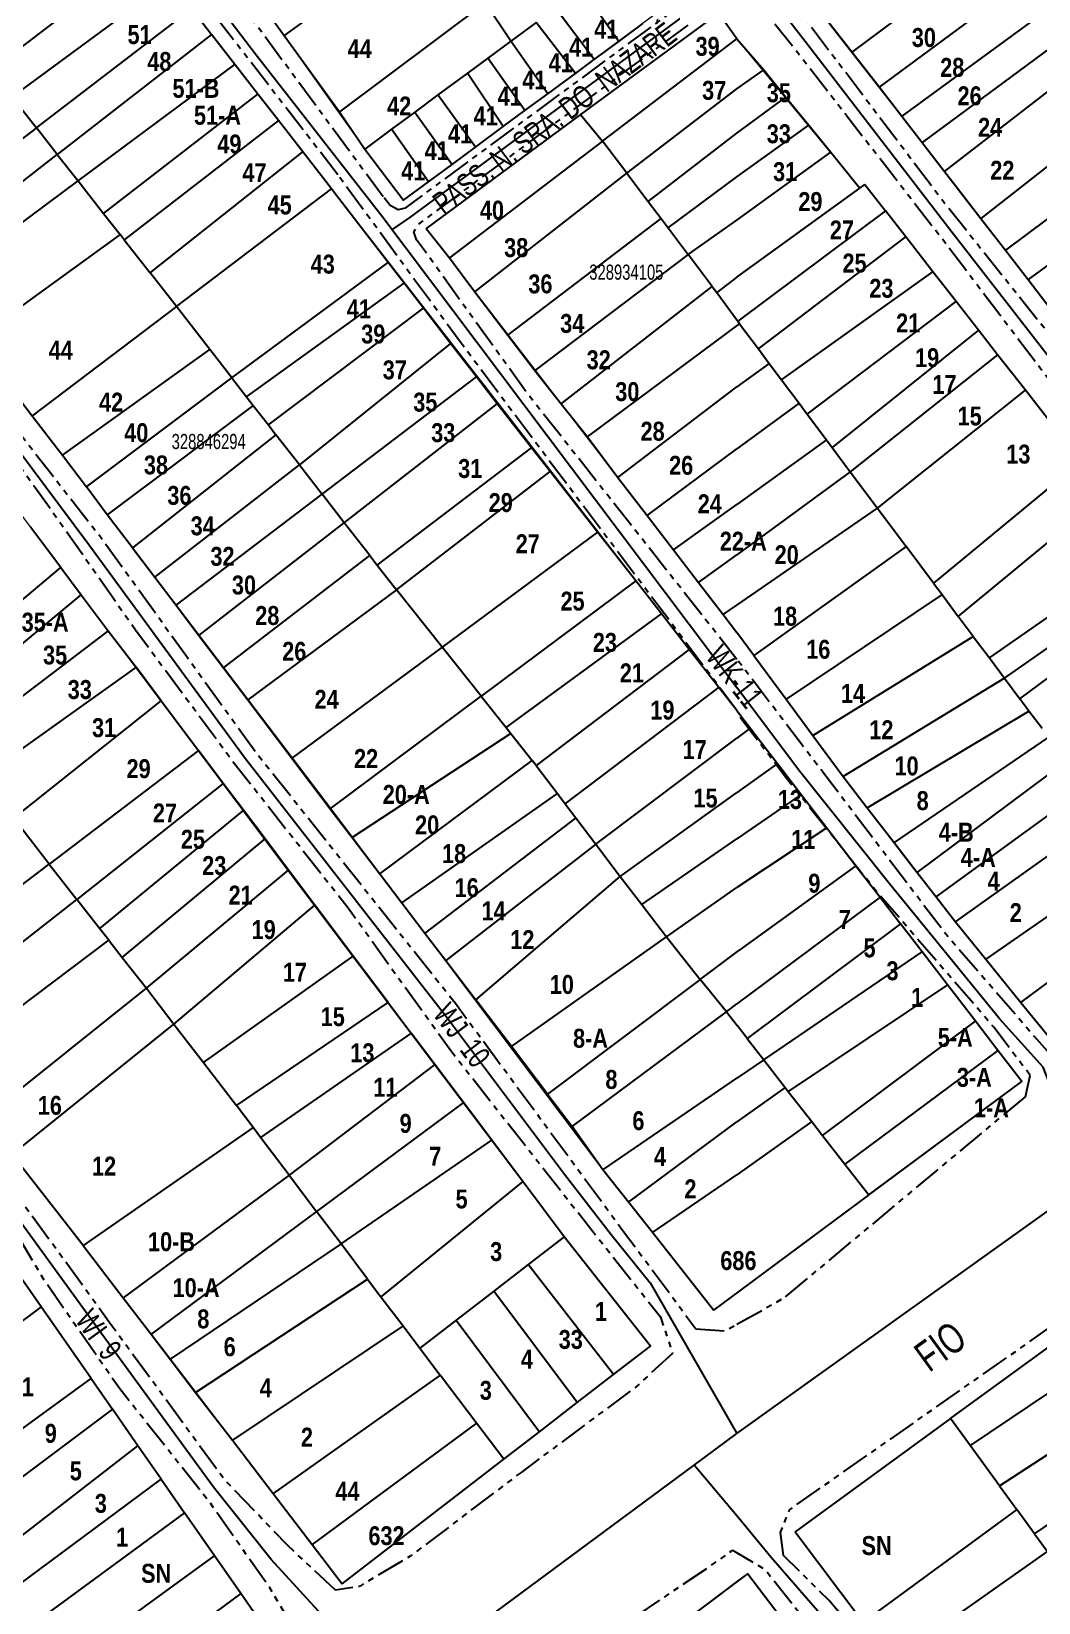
# Model space of a CAD drawing. Extents: x 204381 to 207261, y 4847713 to 4851061.
# Drawn here: x 206862.3 to 206995.3, y 4848695.1 to 4848902.5 of the extents above; entities that cross this region are included whole.
import ezdxf
from ezdxf.enums import TextEntityAlignment as Align

# ---------------------------------------------------------------- set-up
doc = ezdxf.new("R2010")
doc.units = 0
doc.header["$LTSCALE"] = 1.5
doc.header["$MEASUREMENT"] = 0
doc.linetypes.add('PHANTOMX2', pattern=[5, 2.5, -0.5, 0.5, -0.5, 0.5, -0.5])
for name, color, linetype in [('CD-MALHA-LOTES', 40, 'CONTINUOUS'), ('CD_TXT_QUADRA', 7, 'CONTINUOUS'), ('RU-QUADRAS', 210, 'CONTINUOUS'), ('SV-EIXO-ROD-ESTR', 7, 'CONTINUOUS'), ('SV-EIXO-RUA-N-PAV', 6, 'CONTINUOUS'), ('SV-EST-M-N-PAV', 1, 'PHANTOMX2'), ('SV-RUA-NAO-PAV-S-GUIA-C-GUIA', 7, 'PHANTOMX2'), ('SV-TXT-RUA-N-PAV-S-GUIA-C-GUIA', 7, 'CONTINUOUS'), ('Th_NmrPort', 7, 'CONTINUOUS')]:
    doc.layers.add(name, color=color, linetype=linetype)
doc.styles.add('ARIAL', font='ARIAL.TTF')
doc.styles.get("Standard").update_dxf_attribs({"font": 'swisscbo.ttf'})

msp = doc.modelspace()

# ---------------------------------------------------------------- linework, layer by layer
at = {"layer": 'CD-MALHA-LOTES', "linetype": 'Continuous'}
for points in [[(206915.36, 4848916.26), (206895.71, 4848901.97)], [(206970.7, 4848899.78), (206990.33, 4848914.44)], [(206857.04, 4848897.41), (206877.59, 4848913.13)], [(206880.61, 4848909.24), (206859.81, 4848893.87)], [(206974.32, 4848895.16), (206993.99, 4848909.73)], [(206939.9, 4848901.21), (206935.02, 4848908.14)], [(206863.01, 4848889.79), (206883.52, 4848905.49)], [(206883.52, 4848905.49), (206886.13, 4848902.12)], [(206892.99, 4848905.78), (206895.71, 4848901.97)], [(206922.24, 4848906.3), (206903.02, 4848891.92)], [(206925.66, 4848901.24), (206922.24, 4848906.3)], [(206936.66, 4848898.81), (206931.56, 4848905.59)], [(206997.05, 4848905.79), (206977.28, 4848891.32)], [(206928.98, 4848903.69), (206925.66, 4848901.24)], [(206934.16, 4848896.97), (206928.98, 4848903.69)], [(206953.08, 4848904.94), (206934.86, 4848891.53)], [(206939.9, 4848901.21), (206943.02, 4848903.53)], [(206955.5, 4848901.52), (206953.08, 4848904.94)], [(206967.04, 4848904.45), (206970.7, 4848899.78)], [(206886.13, 4848902.12), (206865.77, 4848886.28)], [(206889.21, 4848898.16), (206886.13, 4848902.12)], [(206895.71, 4848901.97), (206903.02, 4848891.92)], [(206925.66, 4848901.24), (206922.59, 4848898.98)], [(206930.55, 4848894.3), (206925.66, 4848901.24)], [(206936.66, 4848898.81), (206939.9, 4848901.21)], [(206937.75, 4848888.02), (206955.5, 4848901.52)], [(206955.5, 4848901.52), (206959.04, 4848897.46)], [(206999.66, 4848902.43), (206979.96, 4848887.86)], [(206922.59, 4848898.98), (206919.91, 4848897.01)], [(206927.51, 4848892.09), (206922.59, 4848898.98)], [(206934.16, 4848896.97), (206936.66, 4848898.81)], [(206970.7, 4848899.78), (206974.32, 4848895.16)], [(206982.9, 4848884.04), (207002.31, 4848899.02)], [(206868.51, 4848882.78), (206889.21, 4848898.16)], [(206892.25, 4848894.25), (206889.21, 4848898.16)], [(206919.91, 4848897.01), (206916.02, 4848894.14)], [(206924.65, 4848889.95), (206919.91, 4848897.01)], [(206930.55, 4848894.3), (206934.16, 4848896.97)], [(206955.5, 4848894.96), (206959.04, 4848897.46)], [(206959.04, 4848897.46), (206961.97, 4848893.86)], [(206940.95, 4848883.8), (206955.5, 4848894.96)], [(206974.32, 4848895.16), (206977.28, 4848891.32)], [(206859.81, 4848893.87), (206863.01, 4848889.79)], [(206871.88, 4848878.48), (206892.25, 4848894.25)], [(206894.96, 4848890.75), (206892.25, 4848894.25)], [(206916.02, 4848894.14), (206912.95, 4848891.88)], [(206920.98, 4848887.24), (206916.02, 4848894.14)], [(206927.51, 4848892.09), (206930.55, 4848894.3)], [(206955.5, 4848889.09), (206961.97, 4848893.86)], [(206961.97, 4848893.86), (206964.97, 4848890.16)], [(207007.02, 4848892.94), (206987.71, 4848877.82)], [(206894.96, 4848890.75), (206874.59, 4848875.02)], [(206898.18, 4848886.61), (206894.96, 4848890.75)], [(206903.02, 4848891.92), (206906.38, 4848886.96)], [(206912.95, 4848891.88), (206909.89, 4848889.61)], [(206912.95, 4848891.88), (206917.9, 4848884.96)], [(206934.86, 4848891.53), (206914.48, 4848876.52)], [(206924.65, 4848889.95), (206927.51, 4848892.09)], [(206934.86, 4848891.53), (206937.75, 4848888.02)], [(206977.28, 4848891.32), (206979.96, 4848887.86)], [(206863.01, 4848889.79), (206844.28, 4848875.46)], [(206865.77, 4848886.28), (206863.01, 4848889.79)], [(206909.89, 4848889.61), (206906.38, 4848886.96)], [(206914.78, 4848882.67), (206909.89, 4848889.61)], [(206920.98, 4848887.24), (206924.65, 4848889.95)], [(206943.79, 4848880.06), (206955.5, 4848889.09)], [(206955.5, 4848883.34), (206964.97, 4848890.16)], [(206964.97, 4848890.16), (206967.87, 4848886.59)], [(206878.02, 4848870.65), (206898.18, 4848886.61)], [(206901.95, 4848881.75), (206898.18, 4848886.61)], [(206906.38, 4848886.96), (206911.48, 4848880.23)], [(206937.75, 4848888.02), (206917.53, 4848872.64)], [(206917.9, 4848884.96), (206920.98, 4848887.24)], [(206940.95, 4848883.8), (206937.75, 4848888.02)], [(206955.5, 4848877.62), (206967.87, 4848886.59)], [(206967.87, 4848886.59), (206971.73, 4848881.83)], [(206979.96, 4848887.86), (206982.9, 4848884.04)], [(207010.53, 4848888.27), (206990.93, 4848873.64)], [(206847.12, 4848871.76), (206865.77, 4848886.28)], [(206865.77, 4848886.28), (206868.51, 4848882.78)], [(206914.78, 4848882.67), (206917.9, 4848884.96)], [(206849.5, 4848868.66), (206868.51, 4848882.78)], [(206868.51, 4848882.78), (206871.88, 4848878.48)], [(206911.48, 4848880.23), (206914.78, 4848882.67)], [(206920.9, 4848868.12), (206940.95, 4848883.8)], [(206940.95, 4848883.8), (206943.79, 4848880.06)], [(206946.41, 4848876.6), (206955.5, 4848883.34)], [(206971.73, 4848881.83), (206972.4, 4848882.29)], [(206972.4, 4848882.29), (206975.1, 4848878.82)], [(206982.9, 4848884.04), (206987.71, 4848877.82)], [(207013.64, 4848884.14), (206993.94, 4848869.75)], [(206881.5, 4848866.22), (206901.95, 4848881.75)], [(206902.2, 4848881.43), (206901.95, 4848881.75)], [(206909.47, 4848872.01), (206902.2, 4848881.43)], [(206955.5, 4848870.08), (206971.73, 4848881.83)], [(206871.88, 4848878.48), (206874.06, 4848875.7)], [(206943.79, 4848880.06), (206945.49, 4848877.82)], [(206975.1, 4848878.82), (206955.6, 4848864.28)], [(206977.79, 4848875.38), (206975.1, 4848878.82)], [(206914.48, 4848876.52), (206917.53, 4848872.64)], [(206925.25, 4848862.44), (206945.49, 4848877.82)], [(206945.49, 4848877.82), (206946.41, 4848876.6)], [(206946.41, 4848876.6), (206949.04, 4848873.05)], [(206949.04, 4848873.05), (206955.5, 4848877.62)], [(206987.71, 4848877.82), (206990.93, 4848873.64)], [(206874.06, 4848875.7), (206854.78, 4848861.78)], [(206874.59, 4848875.02), (206874.06, 4848875.7)], [(206874.59, 4848875.02), (206878.02, 4848870.65)], [(206958.33, 4848860.62), (206977.79, 4848875.38)], [(206981.36, 4848870.8), (206977.79, 4848875.38)], [(206888.83, 4848856.77), (206909.47, 4848872.01)], [(206911.58, 4848869.27), (206909.47, 4848872.01)], [(206917.53, 4848872.64), (206920.9, 4848868.12)], [(206949.04, 4848873.05), (206928.81, 4848857.74)], [(206952.24, 4848868.86), (206949.04, 4848873.05)], [(206990.93, 4848873.64), (206993.94, 4848869.75)], [(206881.5, 4848866.22), (206878.02, 4848870.65)], [(206955.5, 4848870.08), (206952.85, 4848868.06)], [(206961.39, 4848856.52), (206981.36, 4848870.8)], [(206984.43, 4848866.86), (206981.36, 4848870.8)], [(206890.74, 4848854.3), (206911.58, 4848869.27)], [(206914.11, 4848865.99), (206911.58, 4848869.27)], [(206920.9, 4848868.12), (206925.25, 4848862.44)], [(206932.31, 4848853.36), (206952.24, 4848868.86)], [(206952.24, 4848868.86), (206952.85, 4848868.06)], [(206952.85, 4848868.06), (206955.6, 4848864.28)], [(206993.94, 4848869.75), (206997.39, 4848865.28)], [(206881.5, 4848866.22), (206862.46, 4848851.77)], [(206885.91, 4848860.54), (206881.5, 4848866.22)], [(206893.63, 4848850.58), (206914.11, 4848865.99)], [(206917.7, 4848861.33), (206914.11, 4848865.99)], [(206964.78, 4848851.98), (206984.43, 4848866.86)], [(206987.4, 4848863.07), (206984.43, 4848866.86)], [(206935.78, 4848848.99), (206955.85, 4848863.93)], [(206955.6, 4848864.28), (206955.85, 4848863.93)], [(206955.85, 4848863.93), (206958.33, 4848860.62)], [(206854.78, 4848861.78), (206862.46, 4848851.77)], [(206925.25, 4848862.44), (206928.81, 4848857.74)], [(206987.4, 4848863.07), (206968.08, 4848847.57)], [(206989.91, 4848859.84), (206987.4, 4848863.07)], [(206866.45, 4848846.57), (206885.91, 4848860.54)], [(206888.83, 4848856.77), (206885.91, 4848860.54)], [(206917.7, 4848861.33), (206897.74, 4848845.29)], [(206921.11, 4848856.9), (206917.7, 4848861.33)], [(206958.33, 4848860.62), (206959.76, 4848858.7)], [(206989.91, 4848859.84), (206970.46, 4848844.38)], [(206993.58, 4848855.14), (206989.91, 4848859.84)], [(206928.81, 4848857.74), (206932.31, 4848853.36)], [(206959.76, 4848858.7), (206955.5, 4848855.6)], [(206959.76, 4848858.7), (206961.39, 4848856.52)], [(206869.6, 4848842.4), (206888.83, 4848856.77)], [(206888.83, 4848856.77), (206890.74, 4848854.3)], [(206900.74, 4848841.42), (206921.11, 4848856.9)], [(206923.86, 4848853.34), (206921.11, 4848856.9)], [(206939.79, 4848843.64), (206955.5, 4848855.6)], [(206961.39, 4848856.52), (206963.69, 4848853.43)], [(206890.74, 4848854.3), (206891.62, 4848853.12)], [(206903.66, 4848837.66), (206923.86, 4848853.34)], [(206923.86, 4848853.34), (206923.86, 4848853.34)], [(206928.38, 4848847.56), (206923.86, 4848853.34)], [(206932.31, 4848853.36), (206935.78, 4848848.99)], [(206963.69, 4848853.43), (206955.47, 4848847.41)], [(206963.69, 4848853.43), (206964.78, 4848851.98)], [(206974.03, 4848839.59), (206993.58, 4848855.14)], [(207000.91, 4848845.74), (206993.58, 4848855.14)], [(206862.46, 4848851.77), (206866.45, 4848846.57)], [(206891.62, 4848853.12), (206872.34, 4848838.72)], [(206891.62, 4848853.12), (206893.63, 4848850.58)], [(206964.78, 4848851.98), (206967.31, 4848848.59)], [(206894.64, 4848849.27), (206875.71, 4848834.34)], [(206893.63, 4848850.58), (206894.64, 4848849.27)], [(206897.74, 4848845.29), (206894.64, 4848849.27)], [(206908, 4848832.07), (206928.38, 4848847.56)], [(206930.82, 4848844.44), (206928.38, 4848847.56)], [(206935.78, 4848848.99), (206939.79, 4848843.64)], [(206943.65, 4848838.6), (206955.47, 4848847.41)], [(206967.31, 4848848.59), (206955.47, 4848840.05)], [(206967.31, 4848848.59), (206968.08, 4848847.57)], [(206968.08, 4848847.57), (206970.46, 4848844.38)], [(206866.45, 4848846.57), (206869.6, 4848842.4)], [(206878.65, 4848830.46), (206897.74, 4848845.29)], [(206897.74, 4848845.29), (206900.74, 4848841.42)], [(207000.91, 4848845.74), (206981.44, 4848829.68)], [(206910.54, 4848828.8), (206930.82, 4848844.44)], [(206937.1, 4848836.41), (206930.82, 4848844.44)], [(206939.79, 4848843.64), (206943.65, 4848838.6)], [(206970.46, 4848844.38), (206955.47, 4848833.4)], [(206970.46, 4848844.38), (206974.03, 4848839.59)], [(206872.34, 4848838.72), (206869.6, 4848842.4)], [(206881.45, 4848826.76), (206900.74, 4848841.42)], [(206903.66, 4848837.66), (206900.74, 4848841.42)], [(206984.72, 4848825.28), (207004.29, 4848841.41)], [(206875.71, 4848834.34), (206872.34, 4848838.72)], [(206947.11, 4848834.09), (206955.47, 4848840.05)], [(206955.47, 4848826.77), (206974.03, 4848839.59)], [(206974.03, 4848839.59), (206977.82, 4848834.53)], [(206866.25, 4848831.75), (206862.23, 4848837.08)], [(206884.47, 4848822.78), (206903.66, 4848837.66)], [(206907.01, 4848833.35), (206903.66, 4848837.66)], [(206943.65, 4848838.6), (206947.11, 4848834.09)], [(206937.1, 4848836.41), (206916.57, 4848821.22)], [(206942.13, 4848829.97), (206937.1, 4848836.41)], [(206977.82, 4848834.53), (206957.73, 4848820.13)], [(206981.44, 4848829.68), (206977.82, 4848834.53)], [(206875.71, 4848834.34), (206878.65, 4848830.46)], [(206887.73, 4848818.48), (206907.01, 4848833.35)], [(206907.01, 4848833.35), (206908, 4848832.07)], [(206947.11, 4848834.09), (206950.44, 4848829.75)], [(206950.44, 4848829.75), (206955.47, 4848833.4)], [(206988.82, 4848819.8), (207009.77, 4848834.39)], [(206847.06, 4848815.66), (206866.25, 4848831.75)], [(206866.25, 4848831.75), (206868.91, 4848828.14)], [(206878.65, 4848830.46), (206881.45, 4848826.76)], [(206908, 4848832.07), (206910.54, 4848828.8)], [(206990.81, 4848817.13), (207011.79, 4848831.79)], [(206910.54, 4848828.8), (206890.9, 4848814.29)], [(206916.57, 4848821.22), (206910.54, 4848828.8)], [(206942.13, 4848829.97), (206921.73, 4848814.75)], [(206945.52, 4848825.64), (206942.13, 4848829.97)], [(206950.44, 4848829.75), (206953.66, 4848825.56)], [(206981.44, 4848829.68), (206982.57, 4848828.17)], [(206992.83, 4848814.42), (207013.46, 4848829.66)], [(206849.68, 4848812.17), (206868.91, 4848828.14)], [(206868.91, 4848828.14), (206872.49, 4848823.4)], [(206881.45, 4848826.76), (206884.47, 4848822.78)], [(206953.66, 4848825.56), (206955.47, 4848826.77)], [(206982.57, 4848828.17), (206961.98, 4848814.36)], [(206982.57, 4848828.17), (206984.72, 4848825.28)], [(206925.03, 4848810.61), (206945.52, 4848825.64)], [(206949.2, 4848820.93), (206945.52, 4848825.64)], [(206953.66, 4848825.56), (206955.5, 4848823.16)], [(206986.69, 4848822.65), (206984.72, 4848825.28)], [(206872.49, 4848823.4), (206852.6, 4848808.28)], [(206872.49, 4848823.4), (206876.16, 4848818.57)], [(206884.47, 4848822.78), (206887.73, 4848818.48)], [(206957.73, 4848820.13), (206955.5, 4848823.16)], [(206965.52, 4848809.55), (206986.69, 4848822.65)], [(206986.69, 4848822.65), (206988.82, 4848819.8)], [(206916.57, 4848821.22), (206896.75, 4848806.56)], [(206921.73, 4848814.75), (206916.57, 4848821.22)], [(206949.2, 4848820.93), (206929, 4848805.61)], [(206953.12, 4848815.92), (206949.2, 4848820.93)], [(206957.73, 4848820.13), (206961.98, 4848814.36)], [(206876.16, 4848818.57), (206855.83, 4848804.12)], [(206879.5, 4848814.13), (206876.16, 4848818.57)], [(206887.73, 4848818.48), (206890.9, 4848814.29)], [(206988.82, 4848819.8), (206990.81, 4848817.13)], [(206932.83, 4848800.56), (206953.12, 4848815.92)], [(206955.5, 4848812.87), (206953.12, 4848815.92)], [(206990.81, 4848817.13), (206969.51, 4848804.14)], [(206990.81, 4848817.13), (206992.83, 4848814.42)], [(206860.02, 4848798.65), (206879.5, 4848814.13)], [(206879.5, 4848814.13), (206884.42, 4848807.59)], [(206890.9, 4848814.29), (206896.75, 4848806.56)], [(206901.81, 4848799.9), (206921.73, 4848814.75)], [(206921.73, 4848814.75), (206925.03, 4848810.61)], [(206961.98, 4848814.36), (206965.52, 4848809.55)], [(206994.04, 4848812.8), (206992.83, 4848814.42)], [(206955.5, 4848812.87), (206957.25, 4848810.54)], [(206972.69, 4848800.03), (206994.04, 4848812.8)], [(206995.77, 4848810.49), (206994.04, 4848812.8)], [(206925.65, 4848809.83), (206904.69, 4848796.09)], [(206925.03, 4848810.61), (206925.65, 4848809.83)], [(206925.65, 4848809.83), (206928.47, 4848806.29)], [(206957.25, 4848810.54), (206955.48, 4848809.23)], [(206957.25, 4848810.54), (206960.84, 4848805.87)], [(206884.42, 4848807.59), (206864.69, 4848792.57)], [(206887.68, 4848803.25), (206884.42, 4848807.59)], [(206936.87, 4848795.22), (206955.48, 4848809.23)], [(206965.52, 4848809.55), (206969.51, 4848804.14)], [(206996.63, 4848809.33), (206976.24, 4848795.45)], [(206896.75, 4848806.56), (206901.81, 4848799.9)], [(206908.34, 4848791.3), (206928.47, 4848806.29)], [(206929, 4848805.61), (206928.47, 4848806.29)], [(206929, 4848805.61), (206931.79, 4848801.92)], [(206960.84, 4848805.87), (206955.44, 4848802)], [(206960.84, 4848805.87), (206963.97, 4848801.8)], [(206979.31, 4848791.48), (206998.99, 4848806.17)], [(206969.51, 4848804.14), (206972.69, 4848800.03)], [(206887.68, 4848803.25), (206868.36, 4848787.91)], [(206890.34, 4848799.72), (206887.68, 4848803.25)], [(206911.24, 4848787.49), (206931.79, 4848801.92)], [(206931.79, 4848801.92), (206932.83, 4848800.56)], [(206940.1, 4848790.97), (206955.44, 4848802)], [(206963.97, 4848801.8), (206955.47, 4848795.94)], [(206963.97, 4848801.8), (206967.37, 4848797.37)], [(206981.78, 4848788.28), (207001.62, 4848802.64)], [(206890.34, 4848799.72), (206871.35, 4848784.11)], [(206893.2, 4848795.91), (206890.34, 4848799.72)], [(206901.81, 4848799.9), (206904.38, 4848796.5)], [(206932.83, 4848800.56), (206934.24, 4848798.7)], [(206972.69, 4848800.03), (206976.24, 4848795.45)], [(206864.69, 4848792.57), (206861.01, 4848797.36)], [(206934.24, 4848798.7), (206914.3, 4848783.49)], [(206934.24, 4848798.7), (206936.87, 4848795.22)], [(206967.37, 4848797.37), (206955.48, 4848789.48)], [(206967.37, 4848797.37), (206971.2, 4848792.38)], [(206984.36, 4848784.95), (207004.23, 4848799.16)], [(206874.35, 4848780.28), (206893.2, 4848795.91)], [(206896.28, 4848791.81), (206893.2, 4848795.91)], [(206904.38, 4848796.5), (206904.69, 4848796.09)], [(206904.69, 4848796.09), (206908.34, 4848791.3)], [(206936.87, 4848795.22), (206917.06, 4848779.85)], [(206936.87, 4848795.22), (206940.1, 4848790.97)], [(206942.92, 4848787.26), (206955.47, 4848795.94)], [(206976.24, 4848795.45), (206979.31, 4848791.48)], [(207008.21, 4848793.82), (206988.36, 4848780.03)], [(206842.88, 4848776), (206864.69, 4848792.57)], [(206864.69, 4848792.57), (206868.36, 4848787.91)], [(206877.54, 4848776.22), (206896.28, 4848791.81)], [(206899.78, 4848787.16), (206896.28, 4848791.81)], [(206908.34, 4848791.3), (206911.24, 4848787.49)], [(206921.01, 4848774.68), (206940.1, 4848790.97)], [(206940.1, 4848790.97), (206942.92, 4848787.26)], [(206971.2, 4848792.38), (206955.76, 4848781.18)], [(206971.2, 4848792.38), (206974.39, 4848788.24)], [(206979.31, 4848791.48), (206981.78, 4848788.28)], [(206946.18, 4848782.98), (206955.48, 4848789.48)], [(206846.76, 4848771.01), (206868.36, 4848787.91)], [(206871.35, 4848784.11), (206868.36, 4848787.91)], [(206881.16, 4848771.48), (206899.78, 4848787.16)], [(206904.84, 4848780.44), (206899.78, 4848787.16)], [(206911.24, 4848787.49), (206914.3, 4848783.49)], [(206942.92, 4848787.26), (206946.18, 4848782.98)], [(206974.39, 4848788.24), (206955.47, 4848774.13)], [(206974.39, 4848788.24), (206977.11, 4848784.69)], [(206981.78, 4848788.28), (206984.36, 4848784.95)], [(206992.98, 4848774.34), (207012.15, 4848788.55)], [(206984.36, 4848784.95), (206988.36, 4848780.03)], [(206872.58, 4848782.54), (206871.35, 4848784.11)], [(206914.3, 4848783.49), (206917.06, 4848779.85)], [(206925.72, 4848768.49), (206946.18, 4848782.98)], [(206946.18, 4848782.98), (206950.66, 4848777.36)], [(206977.11, 4848784.69), (206956.86, 4848769.55)], [(206979.95, 4848781), (206977.11, 4848784.69)], [(206850.64, 4848766.03), (206872.58, 4848782.54)], [(206872.58, 4848782.54), (206874.35, 4848780.28)], [(206950.66, 4848777.36), (206955.76, 4848781.18)], [(206959.04, 4848766.74), (206979.95, 4848781)], [(206983.3, 4848776.64), (206979.95, 4848781)], [(206874.35, 4848780.28), (206877.54, 4848776.22)], [(206885.06, 4848766.38), (206904.84, 4848780.44)], [(206909.43, 4848774.34), (206904.84, 4848780.44)], [(206917.06, 4848779.85), (206921.01, 4848774.68)], [(206988.36, 4848780.03), (206992.98, 4848774.34)], [(206950.66, 4848777.36), (206930.5, 4848762.22)], [(206954.1, 4848773.08), (206950.66, 4848777.36)], [(206983.3, 4848776.64), (206962.27, 4848762.59)], [(206986.98, 4848771.84), (206983.3, 4848776.64)], [(206856.08, 4848759.04), (206877.54, 4848776.22)], [(206877.54, 4848776.22), (206881.16, 4848771.48)], [(206925.72, 4848768.49), (206921.01, 4848774.68)], [(206889.41, 4848760.7), (206909.43, 4848774.34)], [(206909.43, 4848774.34), (206912.49, 4848770.27)], [(206933.74, 4848757.94), (206954.1, 4848773.08)], [(206954.1, 4848773.08), (206955.47, 4848774.13)], [(206954.1, 4848773.08), (206955.55, 4848771.24)], [(206992.98, 4848774.34), (206997.55, 4848768.71)], [(206859.82, 4848754.24), (206881.16, 4848771.48)], [(206881.16, 4848771.48), (206885.06, 4848766.38)], [(206912.49, 4848770.27), (206892.61, 4848756.5)], [(206915.6, 4848766.12), (206912.49, 4848770.27)], [(206956.86, 4848769.55), (206955.55, 4848771.24)], [(206966.79, 4848756.77), (206986.98, 4848771.84)], [(206989.93, 4848768), (206986.98, 4848771.84)], [(206930.5, 4848762.22), (206925.72, 4848768.49)], [(206956.86, 4848769.55), (206959.04, 4848766.74)], [(206885.06, 4848766.38), (206889.41, 4848760.7)], [(206915.6, 4848766.12), (206896.38, 4848751.51)], [(206919.38, 4848761.11), (206915.6, 4848766.12)], [(206959.04, 4848766.74), (206955.47, 4848764.35)], [(206959.04, 4848766.74), (206961.87, 4848763.11)], [(206989.93, 4848768), (206969.73, 4848752.99)], [(206993.11, 4848763.87), (206989.93, 4848768)], [(206937.78, 4848752.25), (206955.47, 4848764.35)], [(206930.5, 4848762.22), (206933.74, 4848757.94)], [(206961.87, 4848763.11), (206955.47, 4848758.55)], [(206961.87, 4848763.11), (206962.27, 4848762.59)], [(206962.27, 4848762.59), (206965.38, 4848758.59)], [(206972.9, 4848748.91), (206993.11, 4848763.87)], [(206891.62, 4848757.81), (206889.41, 4848760.7)], [(206919.38, 4848761.11), (206899.99, 4848746.73)], [(206923.12, 4848756.13), (206919.38, 4848761.11)], [(206891.62, 4848757.81), (206869.18, 4848742.22)], [(206892.61, 4848756.5), (206891.62, 4848757.81)], [(206937.78, 4848752.25), (206933.74, 4848757.94)], [(206941.16, 4848747.97), (206955.47, 4848758.55)], [(206965.38, 4848758.59), (206955.47, 4848751.55)], [(206965.38, 4848758.59), (206966.79, 4848756.77)], [(206896.38, 4848751.51), (206892.61, 4848756.5)], [(206903.23, 4848742.45), (206923.12, 4848756.13)], [(206927.21, 4848750.69), (206923.12, 4848756.13)], [(206966.79, 4848756.77), (206969.73, 4848752.99)], [(206869.18, 4848742.22), (206859.82, 4848754.24)], [(206941.16, 4848747.97), (206937.78, 4848752.25)], [(206944.34, 4848743.94), (206955.47, 4848751.55)], [(206969.73, 4848752.99), (206972.9, 4848748.91)], [(206896.38, 4848751.51), (206874.45, 4848735.34)], [(206896.38, 4848751.51), (206899.99, 4848746.73)], [(206927.21, 4848750.69), (206908.49, 4848735.48)], [(206932.7, 4848743.39), (206927.21, 4848750.69)], [(206944.34, 4848743.94), (206941.16, 4848747.97)], [(206972.9, 4848748.91), (206955.95, 4848736.36)], [(206899.99, 4848746.73), (206878.14, 4848730.52)], [(206903.23, 4848742.45), (206899.99, 4848746.73)], [(206932.7, 4848743.39), (206927.94, 4848739.72)], [(206944.08, 4848728.97), (206932.7, 4848743.39)], [(206952.42, 4848733.7), (206944.34, 4848743.94)], [(206869.18, 4848742.22), (206874.45, 4848735.34)], [(206903.23, 4848742.45), (206880.65, 4848727.25)], [(206906.74, 4848737.8), (206903.23, 4848742.45)], [(206927.94, 4848739.72), (206923.41, 4848736.23)], [(206939.19, 4848725.2), (206927.94, 4848739.72)], [(206863.65, 4848734.13), (206860.51, 4848738.64)], [(206884.03, 4848722.84), (206906.74, 4848737.8)], [(206906.74, 4848737.8), (206908.49, 4848735.48)], [(206874.45, 4848735.34), (206878.14, 4848730.52)], [(206908.49, 4848735.48), (206911.41, 4848731.62)], [(206923.41, 4848736.23), (206918.41, 4848732.39)], [(206934.39, 4848721.5), (206923.41, 4848736.23)], [(206955.95, 4848736.36), (206952.42, 4848733.7)], [(206983.7, 4848719.38), (207006.6, 4848736.08)], [(206863.65, 4848734.13), (206843.94, 4848719.46)], [(206870.24, 4848724.67), (206863.65, 4848734.13)], [(206911.41, 4848731.62), (206888.88, 4848716.52)], [(206911.41, 4848731.62), (206913.62, 4848728.7)], [(206918.41, 4848732.39), (206913.62, 4848728.7)], [(206918.41, 4848732.39), (206929.41, 4848717.66)], [(207009.65, 4848731.54), (206986.29, 4848715.83)], [(206878.14, 4848730.52), (206880.65, 4848727.25)], [(206939.19, 4848725.2), (206944.08, 4848728.97)], [(206880.65, 4848727.25), (206884.03, 4848722.84)], [(206913.62, 4848728.7), (206916.31, 4848725.14)], [(206850.69, 4848710.45), (206870.24, 4848724.67)], [(206870.24, 4848724.67), (206873.04, 4848720.62)], [(206916.31, 4848725.14), (206894.25, 4848709.5)], [(206921.11, 4848718.79), (206916.31, 4848725.14)], [(206934.39, 4848721.5), (206939.19, 4848725.2)], [(206990.15, 4848710.52), (207013.55, 4848725.74)], [(206884.03, 4848722.84), (206888.88, 4848716.52)], [(206873.04, 4848720.62), (206853.82, 4848706.25)], [(206876.41, 4848715.81), (206873.04, 4848720.62)], [(206929.41, 4848717.66), (206934.39, 4848721.5)], [(206921.11, 4848718.79), (206899.43, 4848702.75)], [(206924.7, 4848714.03), (206921.11, 4848718.79)], [(206983.7, 4848719.38), (206963.19, 4848704.43)], [(206986.29, 4848715.83), (206983.7, 4848719.38)], [(206994.77, 4848704.18), (207017.64, 4848719.67)], [(206888.88, 4848716.52), (206894.25, 4848709.5)], [(206924.7, 4848714.03), (206929.41, 4848717.66)], [(206857.58, 4848701.23), (206876.41, 4848715.81)], [(206879.48, 4848711.4), (206876.41, 4848715.81)], [(206990.15, 4848710.52), (206986.29, 4848715.83)], [(206903.38, 4848697.59), (206924.7, 4848714.03)], [(206860.51, 4848697.32), (206879.48, 4848711.4)], [(206879.48, 4848711.4), (206882.58, 4848706.94)], [(206990.15, 4848710.52), (206992.45, 4848707.37)], [(206894.25, 4848709.5), (206899.43, 4848702.75)], [(206882.58, 4848706.94), (206863.68, 4848693.09)], [(206886.54, 4848701.25), (206882.58, 4848706.94)], [(206992.45, 4848707.37), (206972.17, 4848692.53)], [(206994.77, 4848704.18), (206992.45, 4848707.37)], [(206963.19, 4848704.43), (206972.17, 4848692.53)], [(206994.77, 4848704.18), (206996.49, 4848701.83)], [(206899.43, 4848702.75), (206903.38, 4848697.59)], [(206976.04, 4848687.41), (206996.49, 4848701.83)], [(206867.77, 4848687.61), (206886.54, 4848701.25)], [(206889.99, 4848696.3), (206886.54, 4848701.25)], [(206939.11, 4848685.48), (206955.97, 4848698.17)], [(206889.99, 4848696.3), (206871.51, 4848682.62)], [(206894.55, 4848689.74), (206889.99, 4848696.3)]]:
    msp.add_lwpolyline(points, dxfattribs=at)
at = {"layer": 'CD-MALHA-LOTES', "linetype": 'Continuous', "flags": 128}
msp.add_lwpolyline([(206955.97, 4848698.17), (206956.94, 4848698.89), (206962.95, 4848690.96)], dxfattribs=at)
at = {"layer": 'RU-QUADRAS', "color": 6, "linetype": 'Continuous', "const_width": 0.18}
for points in [[(206921.66, 4848965.52), (206960.49, 4848994.88), (207024.66, 4848906.73), (207025.88, 4848907.69), (207043.03, 4848886.28), (207042.06, 4848885.62), (207053.05, 4848872.26), (207054.61, 4848873.04), (207086.19, 4848831.75), (207045.04, 4848802.85, 0.005338), (206953.35, 4848921.86)], [(206828.6, 4848895.9), (206867.67, 4848925.9), (206955.5, 4848812.87), (206993.11, 4848763.87), (206952.42, 4848733.7), (206937.57, 4848752.52, 0.003478)], [(206914.48, 4848876.52), (206953.08, 4848904.94), (206955.5, 4848901.52), (206971.73, 4848881.83), (206972.4, 4848882.29), (207013.46, 4848829.66), (207016.71, 4848825.49), (207015.61, 4848824.7), (207037.18, 4848797.06), (207030.36, 4848791.13), (207029.48, 4848792.67), (206997.55, 4848768.71, -0.01164), (206969.51, 4848804.14), (206955.5, 4848823.16)], [(206780.57, 4848857.7), (206822.23, 4848890.78, 0.002394), (206932.7, 4848743.39), (206944.08, 4848728.97), (206903.38, 4848697.59, 0.003887), (206831.64, 4848790.44), (206830.58, 4848789.64), (206827.41, 4848793.64), (206828.7, 4848794.72)], [(206915.61, 4848667.77), (206956.94, 4848698.89), (207029.24, 4848604.49), (207034.05, 4848607.91), (207010.66, 4848638.83), (207011.98, 4848639.82), (206963.19, 4848704.43), (207006.6, 4848736.08, 0.003383), (207108.98, 4848586.04), (207019.38, 4848517.78), (206961.85, 4848599.68)]]:
    msp.add_lwpolyline(points, format="xyb", close=True, dxfattribs=at)
for points in [[(206874.6, 4848931.67), (206913.33, 4848961.55), (206942.37, 4848920.46), (206950.17, 4848908.86), (206911.48, 4848880.23), (206906.38, 4848886.96)], [(206809.2, 4848725.74), (206815.43, 4848730.19), (206816.02, 4848729.3), (206850.73, 4848752.7), (206894.55, 4848689.74), (206855.48, 4848662.45)]]:
    msp.add_lwpolyline(points, close=True, dxfattribs=at)
at = {"layer": 'SV-EIXO-ROD-ESTR', "flags": 128}
for points in [[(206955.49, 4848717.4), (207001.86, 4848750.6), (207047.77, 4848785), (207094.53, 4848819.04)], [(206481.68, 4848367.32), (206503.29, 4848383.26), (206509.04, 4848387.5), (206551.42, 4848418.75), (206552.27, 4848419.38), (206594.36, 4848450.42), (206598.47, 4848453.45), (206646.43, 4848488.82), (206692.96, 4848523.23), (206742.36, 4848559.76), (206786.52, 4848592.42), (206804.83, 4848605.97), (206814.35, 4848613.01), (206853.63, 4848642.06), (206860.08, 4848646.84), (206902.49, 4848678.2), (206909.76, 4848683.58), (206949.84, 4848713.22), (206955.49, 4848717.4)], [(206481.68, 4848367.32), (206503.29, 4848383.26), (206509.04, 4848387.5), (206551.42, 4848418.75), (206552.27, 4848419.38), (206594.36, 4848450.42), (206598.47, 4848453.45), (206646.43, 4848488.82), (206692.96, 4848523.23), (206742.36, 4848559.76), (206786.52, 4848592.42), (206804.83, 4848605.97), (206814.35, 4848613.01), (206853.63, 4848642.06), (206860.08, 4848646.84), (206902.49, 4848678.2), (206909.76, 4848683.58), (206949.84, 4848713.22), (206955.49, 4848717.4)]]:
    msp.add_lwpolyline(points, dxfattribs=at)
at = {"layer": 'SV-EIXO-RUA-N-PAV', "flags": 128}
for points in [[(206866.34, 4848935.68), (206868.68, 4848931.11), (206876.15, 4848920.27), (206891.89, 4848899.61), (206908.63, 4848878.17), (206955.5, 4848815.89)], [(206866.34, 4848935.68), (206868.68, 4848931.11), (206876.15, 4848920.27), (206891.89, 4848899.61), (206908.63, 4848878.17), (206955.5, 4848815.89)], [(206955.5, 4848912.91), (206964.49, 4848901.25), (206983.87, 4848876.04), (206999.67, 4848855.73), (207037.62, 4848806.49), (207041.6, 4848799.42), (207047.77, 4848785), (207052.62, 4848775.76), (207055.51, 4848771.53), (207059.3, 4848767.97), (207062.86, 4848762.4), (207069.99, 4848753.72), (207077.33, 4848742.59), (207090.92, 4848722.88), (207098.49, 4848712.64), (207106.73, 4848701.06), (207113.85, 4848690.82), (207123.87, 4848676.57), (207136.9, 4848657.09), (207144.69, 4848646.84), (207154.26, 4848634.15), (207159.63, 4848626.78)], [(206910.04, 4848876.35), (206912.26, 4848877.91), (206955.5, 4848909.78)], [(206910.04, 4848876.35), (206912.26, 4848877.91), (206955.5, 4848909.78)], [(206820.27, 4848899.16), (206828.51, 4848888.63), (206837.92, 4848877.4), (206847.3, 4848865.05), (206869.91, 4848834.79), (206890.58, 4848806.56), (206917.02, 4848772.61), (206932.71, 4848751.64), (206938.91, 4848743.7), (206944.04, 4848737.31), (206955.49, 4848717.4)], [(206820.27, 4848899.16), (206828.51, 4848888.63), (206837.92, 4848877.4), (206847.3, 4848865.05), (206869.91, 4848834.79), (206890.58, 4848806.56), (206917.02, 4848772.61), (206932.71, 4848751.64), (206938.91, 4848743.7), (206944.04, 4848737.31), (206955.49, 4848717.4)], [(206909.76, 4848683.58), (206893.99, 4848700.8), (206886.41, 4848710.33), (206871.2, 4848731.15), (206853.01, 4848756.16), (206850.52, 4848759.3), (206838.57, 4848774.37), (206821.36, 4848796.34), (206818.19, 4848801.02), (206785.44, 4848843.11), (206781.77, 4848847.52), (206776.28, 4848854.27), (206771.03, 4848860.96)], [(206909.76, 4848683.58), (206893.99, 4848700.8), (206886.41, 4848710.33), (206871.2, 4848731.15), (206853.01, 4848756.16), (206850.52, 4848759.3), (206838.57, 4848774.37), (206821.36, 4848796.34), (206818.19, 4848801.02), (206785.44, 4848843.11), (206781.77, 4848847.52), (206776.28, 4848854.27), (206771.03, 4848860.96)], [(207092.61, 4848616.65), (207072.23, 4848645.87), (207057.28, 4848666.64), (207039.83, 4848692.12), (207018.22, 4848722.87), (207006.31, 4848739.21), (207001.86, 4848750.6), (206995.91, 4848765.8), (206990.19, 4848772.14), (206975.62, 4848789.98), (206963.62, 4848805.05), (206955.5, 4848815.91)], [(206955.49, 4848706.53), (206949.84, 4848713.22)], [(206955.49, 4848706.53), (206949.84, 4848713.22)], [(207028.61, 4848607.48), (207012.03, 4848630.55), (206982.57, 4848671.29), (206972.91, 4848685.81), (206966.14, 4848694), (206960.02, 4848701.05), (206955.49, 4848706.53)]]:
    msp.add_lwpolyline(points, dxfattribs=at)
at = {"layer": 'SV-EST-M-N-PAV'}
msp.add_line((206961.91, 4848735.47), (206993.57, 4848761.87), dxfattribs=at)
at = {"layer": 'SV-EST-M-N-PAV', "flags": 128}
for points in [[(206955.49, 4848731.84), (206961.8, 4848735.38), (206961.91, 4848735.47)], [(206961.66, 4848701.32), (206961.24, 4848704.36), (206962.44, 4848707.36), (207003.66, 4848736.21)], [(206950.08, 4848731.24), (206953.93, 4848730.96), (206955.49, 4848731.84)], [(206950.08, 4848731.24), (206953.93, 4848730.96), (206955.49, 4848731.84)]]:
    msp.add_lwpolyline(points, dxfattribs=at)
at = {"layer": 'SV-RUA-NAO-PAV-S-GUIA-C-GUIA'}
msp.add_line((206942.19, 4848693.31), (206954.74, 4848701.81), dxfattribs=at)
msp.add_line((206942.19, 4848693.31), (206954.74, 4848701.81), dxfattribs=at)
at = {"layer": 'SV-RUA-NAO-PAV-S-GUIA-C-GUIA', "flags": 128}
for points in [[(206910.76, 4848879.01), (206911.8, 4848879.25), (206953.75, 4848910.16), (206954.13, 4848910.98), (206953.83, 4848911.98), (206947.36, 4848920.05), (206941.71, 4848927.58), (206930.02, 4848943.15), (206917.9, 4848960.08), (206914.23, 4848963.97), (206907.51, 4848962.29), (206889.93, 4848948.91), (206873.03, 4848935.95), (206871.79, 4848934.91), (206871.13, 4848933.7), (206870.89, 4848932.14), (206870.93, 4848932.01)], [(206910.76, 4848879.01), (206911.8, 4848879.25), (206953.75, 4848910.16), (206954.13, 4848910.98), (206953.83, 4848911.98), (206947.36, 4848920.05), (206941.71, 4848927.58), (206930.02, 4848943.15), (206917.9, 4848960.08), (206914.23, 4848963.97), (206907.51, 4848962.29), (206889.93, 4848948.91), (206873.03, 4848935.95), (206871.79, 4848934.91), (206871.13, 4848933.7), (206870.89, 4848932.14), (206870.93, 4848932.01)], [(206870.93, 4848932.01), (206908.9, 4848880.58)], [(206870.93, 4848932.01), (206908.9, 4848880.58)], [(206902.8, 4848883.59), (206868.64, 4848927.84), (206865.78, 4848931.02), (206864.28, 4848931.16), (206862.53, 4848930.06), (206841.66, 4848915.14), (206832.33, 4848908.33), (206826.18, 4848903.1), (206824.22, 4848901.32), (206823.17, 4848899.48), (206823.61, 4848897.81), (206829.78, 4848889.29), (206838.76, 4848878.06), (206848.14, 4848865.69), (206871.51, 4848835.74), (206891.89, 4848807.48), (206918.32, 4848774.23), (206929.4, 4848759.2), (206940.54, 4848744.1), (206950.08, 4848731.24)], [(206902.8, 4848883.59), (206868.64, 4848927.84), (206865.78, 4848931.02), (206864.28, 4848931.16), (206862.53, 4848930.06), (206841.66, 4848915.14), (206832.33, 4848908.33), (206826.18, 4848903.1), (206824.22, 4848901.32), (206823.17, 4848899.48), (206823.61, 4848897.81), (206829.78, 4848889.29), (206838.76, 4848878.06), (206848.14, 4848865.69), (206871.51, 4848835.74), (206891.89, 4848807.48), (206918.32, 4848774.23), (206929.4, 4848759.2), (206940.54, 4848744.1), (206950.08, 4848731.24)], [(207046.62, 4848800.93), (207043.88, 4848801.43), (207038.28, 4848808), (207005.28, 4848851.8), (206982.86, 4848879.9), (206965.07, 4848903.39), (206955.5, 4848916.67)], [(206955.5, 4848819.62), (206927.82, 4848854.72), (206913.21, 4848875.02), (206912.84, 4848876.06), (206913.52, 4848877.11), (206939.64, 4848896.41), (206955.49, 4848908.08)], [(206955.5, 4848819.62), (206927.82, 4848854.72), (206913.21, 4848875.02), (206912.84, 4848876.06), (206913.52, 4848877.11), (206939.64, 4848896.41), (206955.49, 4848908.08)], [(206955.5, 4848908.08), (206956.11, 4848908.48), (206956.43, 4848908.52), (206956.78, 4848908.21), (206963.49, 4848899.79), (206983.07, 4848874.53), (206998.34, 4848854.41), (207035.67, 4848805.21), (207039.19, 4848798.95), (207038.8, 4848795.89)], [(206902.51, 4848696.72), (206896.15, 4848702.67), (206887.74, 4848711.44), (206872.59, 4848732.17), (206859.2, 4848750.58), (206839.93, 4848775.44), (206822.62, 4848796.93), (206819.63, 4848801.99), (206786.79, 4848844.2), (206783.11, 4848848.62), (206777.78, 4848855.17), (206775.94, 4848859.5), (206779.95, 4848864.19), (206796.6, 4848876.8), (206815.9, 4848892.02), (206820.96, 4848893.97), (206824.5, 4848891.58), (206834.38, 4848879.53), (206851.69, 4848857.63), (206863.35, 4848841.65), (206876.19, 4848823.39), (206889.12, 4848805.93), (206904.18, 4848786.8), (206917.84, 4848767.8), (206928.99, 4848753.61), (206934.23, 4848746.94), (206945.39, 4848732.82), (206947, 4848728)], [(206902.51, 4848696.72), (206896.15, 4848702.67), (206887.74, 4848711.44), (206872.59, 4848732.17), (206859.2, 4848750.58), (206839.93, 4848775.44), (206822.62, 4848796.93), (206819.63, 4848801.99), (206786.79, 4848844.2), (206783.11, 4848848.62), (206777.78, 4848855.17), (206775.94, 4848859.5), (206779.95, 4848864.19), (206796.6, 4848876.8), (206815.9, 4848892.02), (206820.96, 4848893.97), (206824.5, 4848891.58), (206834.38, 4848879.53), (206851.69, 4848857.63), (206863.35, 4848841.65), (206876.19, 4848823.39), (206889.12, 4848805.93), (206904.18, 4848786.8), (206917.84, 4848767.8), (206928.99, 4848753.61), (206934.23, 4848746.94), (206945.39, 4848732.82), (206947, 4848728)], [(206955.5, 4848812.87), (206923.51, 4848855.44), (206918.33, 4848862.37), (206902.8, 4848883.59)], [(206955.5, 4848812.87), (206923.51, 4848855.44), (206918.33, 4848862.37), (206902.8, 4848883.59)], [(206908.9, 4848880.58), (206909.72, 4848879.56), (206910.76, 4848879.01)], [(206908.9, 4848880.58), (206909.72, 4848879.56), (206910.76, 4848879.01)], [(206997.17, 4848767.15), (206994.77, 4848769.81), (206983.07, 4848783.34), (206968.09, 4848803.07), (206955.5, 4848819.62)], [(206993.57, 4848761.87), (206994.22, 4848764.69), (206989.4, 4848771.07), (206974.12, 4848788.73), (206962.08, 4848803.85), (206955.5, 4848812.53)], [(206897.17, 4848691.36), (206893.81, 4848697.06), (206885.95, 4848708.25), (206874.01, 4848723.32), (206864.09, 4848737.58), (206857.59, 4848748.54), (206853.39, 4848753.88), (206848.68, 4848754.49), (206833.26, 4848745.42), (206816.88, 4848734.12), (206809.42, 4848727.26), (206808.05, 4848722.62), (206822.25, 4848704.07), (206845.78, 4848670.96), (206852.13, 4848661.94), (206852.72, 4848661.09)], [(206897.17, 4848691.36), (206893.81, 4848697.06), (206885.95, 4848708.25), (206874.01, 4848723.32), (206864.09, 4848737.58), (206857.59, 4848748.54), (206853.39, 4848753.88), (206848.68, 4848754.49), (206833.26, 4848745.42), (206816.88, 4848734.12), (206809.42, 4848727.26), (206808.05, 4848722.62), (206822.25, 4848704.07), (206845.78, 4848670.96), (206852.13, 4848661.94), (206852.72, 4848661.09)], [(206947, 4848728), (206942.28, 4848723.67), (206927, 4848712.29), (206925.91, 4848711.47), (206912.37, 4848701.23), (206905.65, 4848697.24), (206902.51, 4848696.72)], [(206947, 4848728), (206942.28, 4848723.67), (206927, 4848712.29), (206925.91, 4848711.47), (206912.37, 4848701.23), (206905.65, 4848697.24), (206902.51, 4848696.72)], [(206955.49, 4848701.65), (206954.92, 4848701.99), (206954.53, 4848701.74)], [(206955.49, 4848701.65), (206954.92, 4848701.99), (206954.53, 4848701.74)], [(207027.96, 4848603.48), (207021.42, 4848615.31), (207009.26, 4848630.58), (206990.01, 4848657.3), (206977.85, 4848674.78), (206968.2, 4848688.04), (206959.19, 4848699.46), (206955.49, 4848701.65)], [(207030.29, 4848608.68), (207013.7, 4848631.75), (206984.27, 4848672.47), (206974.57, 4848687.04), (206967.66, 4848695.39), (206961.66, 4848701.32)]]:
    msp.add_lwpolyline(points, dxfattribs=at)

# ---------------------------------------------------------------- texts
at = {"layer": 'CD_TXT_QUADRA', "color": 7, "linetype": 'Continuous', "style": 'ARIAL', "width": 0.7}
for s, p in [('328934105', (206936, 4848869.74)), ('328846294', (206880.86, 4848847.38))]:
    msp.add_text(s, height=2, dxfattribs=at).set_placement(p)
at = {"layer": 'SV-TXT-RUA-N-PAV-S-GUIA-C-GUIA', "style": 'ARIAL', "width": 0.7}
for s, height, rotation, p in [('PASS. N. SRA. DO  NAZARÉ', 3, 37, (206916.82, 4848878.18)), ('PASS. N. SRA. DO  NAZARÉ', 3, 37, (206916.82, 4848878.18)), ('WK-11', 3, 308, (206951.23, 4848819.94)), ('WJ  10', 3, 307, (206915.24, 4848772.75)), ('WJ  10', 3, 307, (206915.24, 4848772.75)), ('WI  9', 3, 306, (206868.01, 4848732.37)), ('WI  9', 3, 306, (206868.01, 4848732.37)), ('FIO', 4, 36, (206980.88, 4848725.41))]:
    msp.add_text(s, height=height, rotation=rotation, dxfattribs=at).set_placement(p)
at = {"layer": 'Th_NmrPort', "color": 1}
for s, p in [('51', (206875.04, 4848902.1)), ('41', (206936.65, 4848902.81)), ('30', (206978.58, 4848901.72)), ('44', (206904.1, 4848900.24)), ('41', (206933.33, 4848900.45)), ('39', (206950.03, 4848900.55)), ('48', (206877.65, 4848898.55)), ('41', (206930.64, 4848898.39)), ('28', (206982.33, 4848897.77)), ('41', (206927.16, 4848896.11)), ('51-B', (206880.97, 4848895)), ('41', (206923.9, 4848893.96)), ('37', (206950.9, 4848894.74)), ('35', (206959.43, 4848894.42)), ('26', (206984.62, 4848894.02)), ('51-A', (206883.81, 4848891.45)), ('42', (206909.31, 4848892.67)), ('41', (206920.74, 4848891.36)), ('24', (206987.33, 4848889.86)), ('49', (206886.89, 4848887.66)), ('41', (206917.34, 4848888.99)), ('33', (206959.43, 4848889.01)), ('41', (206914.26, 4848886.78)), ('47', (206890.21, 4848883.87)), ('41', (206911.17, 4848884.1)), ('31', (206960.26, 4848884.01)), ('22', (206988.94, 4848884.19)), ('45', (206893.53, 4848879.61)), ('40', (206921.56, 4848878.92)), ('29', (206963.6, 4848880.06)), ('27', (206967.76, 4848876.31)), ('38', (206924.76, 4848873.98)), ('43', (206899.22, 4848871.8)), ('25', (206969.43, 4848871.94)), ('36', (206927.95, 4848869.19)), ('23', (206972.97, 4848868.61)), ('41', (206903.99, 4848865.89)), ('39', (206905.89, 4848862.57)), ('34', (206932.16, 4848863.97)), ('21', (206976.51, 4848864.03)), ('44', (206864.64, 4848860.44)), ('32', (206935.65, 4848859.17)), ('19', (206979.01, 4848859.45)), ('37', (206908.73, 4848857.84)), ('30', (206939.43, 4848854.97)), ('17', (206981.3, 4848855.92)), ('42', (206871.28, 4848853.58)), ('35', (206912.76, 4848853.58)), ('15', (206984.63, 4848851.75)), ('40', (206874.6, 4848849.55)), ('33', (206915.13, 4848849.55)), ('28', (206942.77, 4848849.74)), ('13', (206991.05, 4848846.72)), ('38', (206877.2, 4848845.29)), ('31', (206918.69, 4848844.82)), ('26', (206946.54, 4848845.24)), ('36', (206880.29, 4848841.27)), ('29', (206922.72, 4848840.32)), ('24', (206950.32, 4848840.16)), ('34', (206883.37, 4848837.25)), ('32', (206885.98, 4848833.22)), ('27', (206926.28, 4848834.88)), ('22-A', (206953.23, 4848835.22)), ('20', (206960.47, 4848833.44)), ('30', (206888.82, 4848829.44)), ('25', (206932.2, 4848827.31)), ('28', (206891.9, 4848825.41)), ('18', (206960.26, 4848825.32)), ('35-A', (206861.06, 4848824.53)), ('23', (206936.47, 4848821.86)), ('16', (206964.64, 4848820.95)), ('35', (206863.88, 4848820.2)), ('26', (206895.46, 4848820.68)), ('21', (206940.03, 4848817.84)), ('33', (206867.14, 4848815.64)), ('14', (206969.22, 4848815.12)), ('24', (206899.73, 4848814.34)), ('19', (206944.06, 4848812.92)), ('31', (206870.35, 4848810.61)), ('12', (206972.97, 4848810.33)), ('22', (206904.94, 4848806.53)), ('17', (206948.32, 4848807.71)), ('29', (206874.91, 4848805.19)), ('10', (206976.3, 4848805.55)), ('20-A', (206908.73, 4848801.79)), ('15', (206949.75, 4848801.32)), ('13', (206960.9, 4848801.12)), ('8', (206979.22, 4848800.97)), ('27', (206878.39, 4848799.34)), ('25', (206882.08, 4848795.87)), ('20', (206913, 4848797.77)), ('4-B', (206982.14, 4848796.8)), ('18', (206916.56, 4848793.98)), ('11', (206962.66, 4848795.84)), ('23', (206884.9, 4848792.4)), ('4-A', (206985.05, 4848793.47)), ('9', (206964.92, 4848790.07)), ('4', (206988.59, 4848790.35)), ('21', (206888.38, 4848788.5)), ('16', (206918.22, 4848789.48)), ('14', (206921.77, 4848786.41)), ('2', (206991.51, 4848786.19)), ('19', (206891.42, 4848783.94)), ('7', (206968.94, 4848785.29)), ('12', (206925.57, 4848782.62)), ('5', (206972.21, 4848781.53)), ('17', (206895.54, 4848778.31)), ('3', (206975.23, 4848778.51)), ('10', (206930.78, 4848776.7)), ('1', (206978.49, 4848774.99)), ('15', (206900.54, 4848772.45)), ('8-A', (206933.86, 4848769.6)), ('5-A', (206982.01, 4848769.72)), ('13', (206904.45, 4848767.68)), ('11', (206907.49, 4848763.13)), ('8', (206938.13, 4848764.16)), ('3-A', (206984.53, 4848764.44)), ('16', (206863.19, 4848760.74)), ('6', (206941.69, 4848758.72)), ('1-A', (206986.79, 4848760.43)), ('9', (206910.96, 4848758.36)), ('12', (206870.35, 4848752.72)), ('7', (206914.87, 4848754.02)), ('4', (206944.53, 4848753.98)), ('5', (206918.35, 4848748.38)), ('2', (206948.56, 4848749.72)), ('10-B', (206877.74, 4848742.74)), ('3', (206922.91, 4848741.44)), ('686', (206953.3, 4848740.25)), ('10-A', (206880.99, 4848736.67)), ('8', (206884.25, 4848732.55)), ('1', (206936.74, 4848733.53)), ('33', (206931.96, 4848729.84)), ('6', (206887.73, 4848728.87)), ('4', (206926.97, 4848727.24)), ('11', (206859.48, 4848723.59)), ('4', (206892.5, 4848723.45)), ('3', (206921.54, 4848723.12)), ('9', (206864.11, 4848717.44)), ('2', (206897.93, 4848716.94)), ('5', (206867.41, 4848712.49)), ('44', (206902.49, 4848709.79)), ('3', (206870.72, 4848708.2)), ('1', (206873.53, 4848703.75)), ('632', (206906.84, 4848703.93)), ('SN', (206971.95, 4848702.63)), ('SN', (206876.83, 4848698.96))]:
    msp.add_text(s, height=2.5, dxfattribs=at).set_placement(p, align=Align.MIDDLE_LEFT)

doc.saveas('drawing.dxf')
